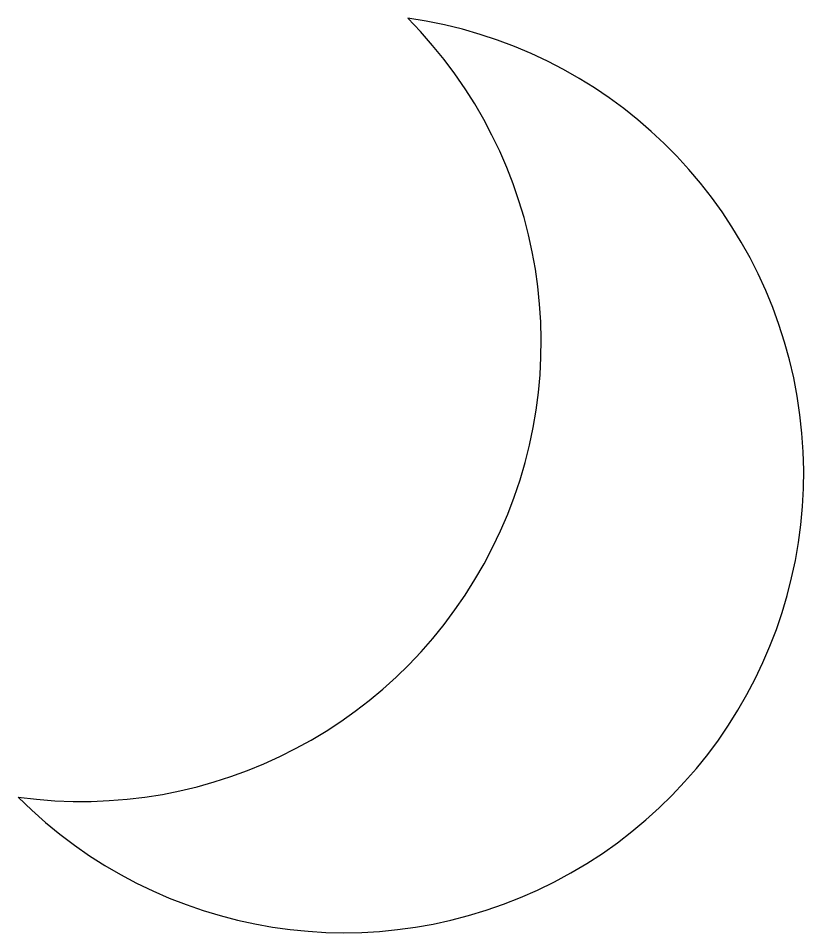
# Model space of a CAD drawing. Extents: x 2 to 14, y 0 to 13.9.
import ezdxf

# ---------------------------------------------------------------- set-up
doc = ezdxf.new("R2010")
doc.units = 0
doc.layers.get('0').update_dxf_attribs({"linetype": 'CONTINUOUS'})

msp = doc.modelspace()

# ---------------------------------------------------------------- linework, layer by layer
for centre, start, end in [((3, 9), 262.0639, 44.806), ((7, 7), 224.806, 82.0639)]:
    msp.add_arc(centre, 7, start, end)

doc.saveas('drawing.dxf')
